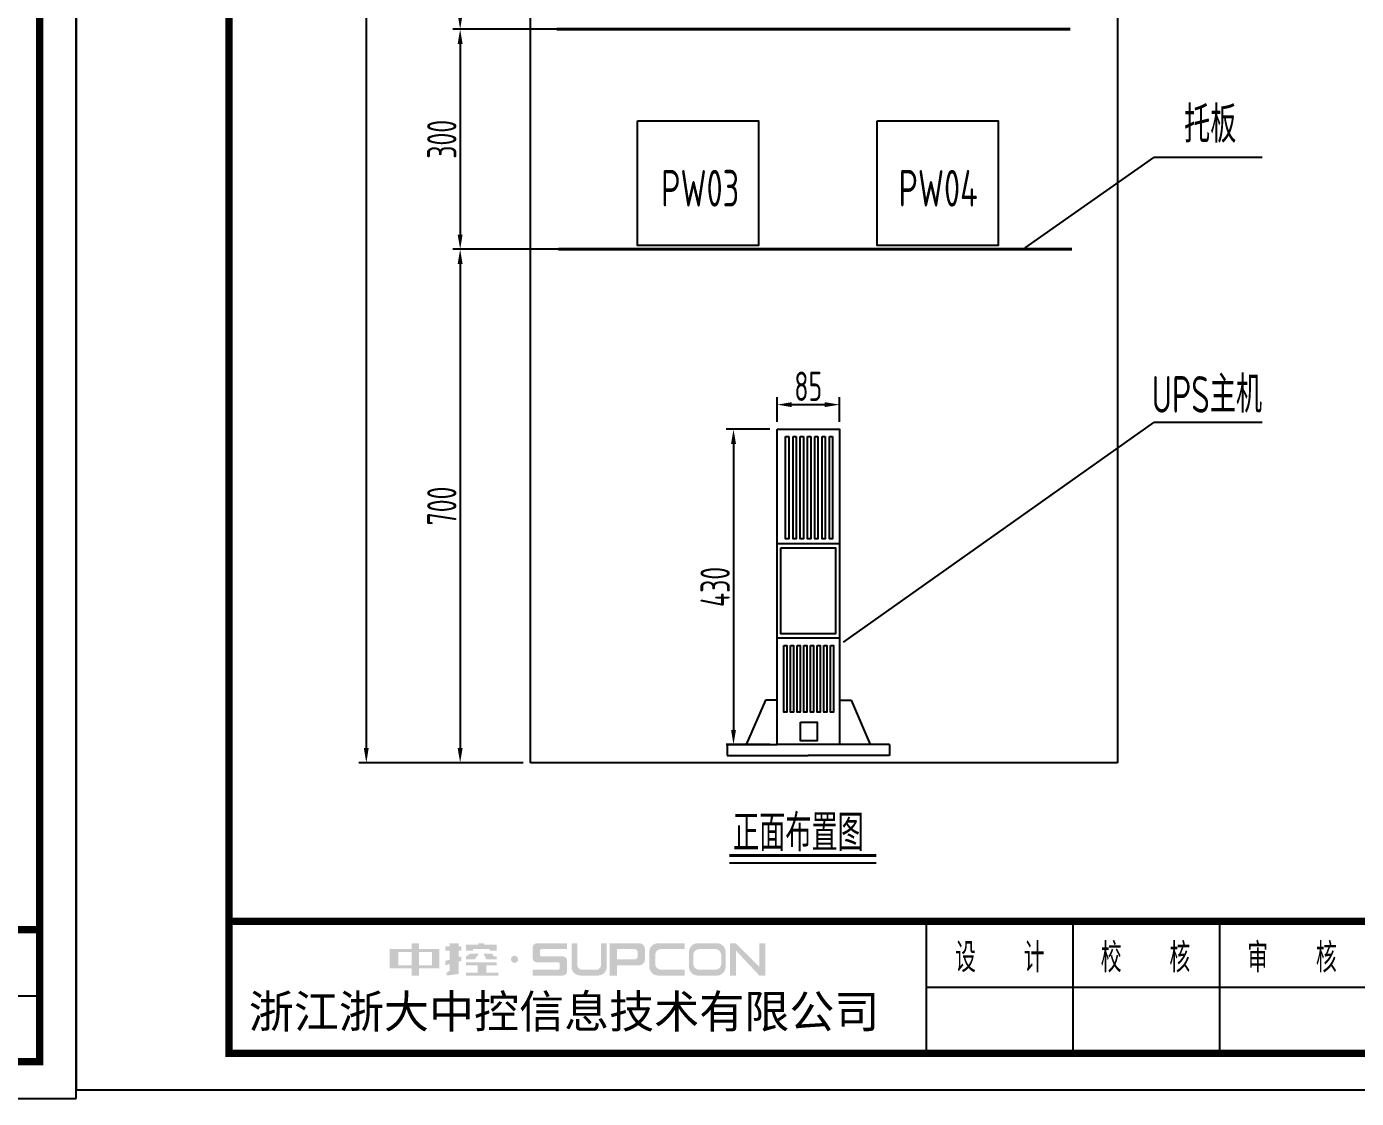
# Model space of a CAD drawing. Header units: millimetres. Extents: x 30557 to 235556, y -116603 to -73383.
# Drawn here: x 126363 to 128175, y -93647 to -92186 of the extents above; entities that cross this region are included whole.
import ezdxf
from ezdxf.enums import TextEntityAlignment as Align

# ---------------------------------------------------------------- set-up
doc = ezdxf.new("R2010")
doc.units = ezdxf.units.MM
doc.layers.add('1', color=3, linetype='Continuous')
doc.layers.add('文本层', color=2, linetype='Continuous')
doc.layers.add('_Drawing', color=7, linetype='Continuous', lineweight=25)
doc.styles.add('supcon', font='sceie.shx', dxfattribs={"width": 0.75, "height": 40, "bigfont": 'sceic.shx'})
doc.styles.add('Title', font='', dxfattribs={"height": 45})
doc.styles.get('Title').set_extended_font_data('SimHei')
doc.dimstyles.new('supcon', dxfattribs={"dimtxt": 20, "dimasz": 20, "dimexe": 10, "dimexo": 10, "dimgap": 5, "dimtad": 1, "dimtoh": 1, "dimdec": 0, "dimzin": 0, "dimdsep": 46, "dimtxsty": 'supcon', "dimcen": 0.09, "dimclrd": 2, "dimclre": 2, "dimclrt": 2, "dimadec": 0, "dimazin": 0, "dimtfac": 1, "dimtdec": 0, "dimtofl": 0, "dimtmove": 0, "dimatfit": 3, "dimfxl": 1, "dimtolj": 1, "dimtzin": 0, "dimarcsym": 0})

# ---------------------------------------------------------------- blocks, each defined once
blk = doc.blocks.new('中控·SUPCON')
at = {"linetype": 'Continuous'}
h = blk.add_hatch(color=2, dxfattribs=at)
h.dxf.hatch_style = 1
h.paths.add_polyline_path([(34, 33), (20, 33), (20, 37), (15, 37), (15, 36), (15, 33), (0, 33), (0, 20), (13, 20), (15, 20), (15, 15), (20, 15), (20, 20), (22, 20), (34, 20)])
h.paths.add_polyline_path([(20, 30), (20, 31), (29, 31), (29, 22), (20.01, 22)], flags=16)
h.paths.add_polyline_path([(15, 30), (14.99, 22), (6, 22), (6, 31), (15, 31)], flags=16)
h.paths.add_polyline_path([(47, 32), (49, 32), (49, 35), (47, 35), (47, 37), (41, 37), (41, 35), (38, 35), (38, 32), (41, 32), (41, 25.82), (38, 25), (38, 22), (41, 22.82), (41, 18.33), (39, 17), (39, 15), (47, 16), (47, 24.45), (49, 25), (49, 28), (47, 27.45)])
h.paths.add_polyline_path([(61, 30), (55, 30), (52, 28), (52, 26), (58, 26)])
h.paths.add_polyline_path([(73, 28), (71, 28), (70, 30), (64, 30), (66, 26), (73, 26)])
h.paths.add_polyline_path([(73, 36), (64.6, 36), (64.6, 37), (60.4, 37), (60.4, 36), (52, 36), (52, 32), (56.83, 32), (56.83, 33.08), (68.17, 33.08), (68.17, 32), (73, 32)])
h.paths.add_polyline_path([(66, 22), (73, 22), (73, 24), (52, 24), (52, 22), (60, 22), (60, 17), (52, 17), (52, 15), (74, 15), (74, 17), (66, 17)])
h.paths.add_polyline_path([(82.72, 26.07, 1), (87.59, 26.07, 1)])
h.paths.add_polyline_path([(118, 28), (103.54, 28, -0.414214), (102.54, 29), (102.54, 32, -0.414214), (103.54, 33), (121, 33), (121, 37), (100.54, 37, 0.414214), (97.54, 34), (97.54, 27, 0.414214), (100.54, 24), (115, 24, -0.414214), (116, 23), (116, 20, -0.414214), (115, 19), (97.54, 19), (97.54, 15), (118, 15, 0.414214), (121, 18), (121, 25, 0.414214)])
h.paths.add_polyline_path([(128, 37), (124, 37), (124, 36), (124, 21, 0.414214), (130, 15), (142, 15, 0.414214), (148, 21), (148, 37), (144, 37), (144, 22, -0.414214), (141, 19), (131, 19, -0.414214), (128, 22)])
h.paths.add_polyline_path([(174, 26), (174, 33, 0.414214), (170, 37), (150, 37), (150, 36), (150, 15), (155, 15), (155, 22), (170, 22, 0.414214)])
h.paths.add_polyline_path([(167, 26), (155, 26), (155, 33), (167, 33, -0.414214), (169, 31), (169, 28, -0.414214)], flags=16)
h.paths.add_polyline_path([(201, 19), (185, 19, -0.414214), (181, 23), (181, 29, -0.414214), (185, 33), (201, 33), (201, 37), (183, 37, 0.414214), (177, 31), (177, 21, 0.414214), (183, 15), (201, 15)])
h.paths.add_polyline_path([(229, 21), (229, 31, 0.414214), (223, 37), (210, 37, 0.414214), (204, 31), (204, 21, 0.414214), (210, 15), (223, 15, 0.414214)])
h.paths.add_polyline_path([(207, 23), (207, 29, -0.414214), (211, 33), (222, 33, -0.414214), (226, 29), (226, 23, -0.414214), (222, 19), (211, 19, -0.414214)], flags=16)
h.paths.add_polyline_path([(236, 32.07), (252, 15), (256, 15), (256, 37), (252, 37), (252, 21), (236, 37), (232, 37), (232, 36), (232, 15), (236, 15)])
h = blk.add_hatch(color=2, dxfattribs=at)
h.dxf.hatch_style = 1
h.paths.add_polyline_path([(34, 33), (20, 33), (20, 37), (15, 37), (15, 36), (15, 33), (0, 33), (0, 20), (13, 20), (15, 20), (15, 15), (20, 15), (20, 20), (22, 20), (34, 20)])
h.paths.add_polyline_path([(20, 30), (20, 31), (29, 31), (29, 22), (20.01, 22)], flags=16)
h.paths.add_polyline_path([(15, 30), (14.99, 22), (6, 22), (6, 31), (15, 31)], flags=16)
h.paths.add_polyline_path([(47, 32), (49, 32), (49, 35), (47, 35), (47, 37), (41, 37), (41, 35), (38, 35), (38, 32), (41, 32), (41, 25.82), (38, 25), (38, 22), (41, 22.82), (41, 18.33), (39, 17), (39, 15), (47, 16), (47, 24.45), (49, 25), (49, 28), (47, 27.45)])
h.paths.add_polyline_path([(61, 30), (55, 30), (52, 28), (52, 26), (58, 26)])
h.paths.add_polyline_path([(73, 28), (71, 28), (70, 30), (64, 30), (66, 26), (73, 26)])
h.paths.add_polyline_path([(73, 36), (64.6, 36), (64.6, 37), (60.4, 37), (60.4, 36), (52, 36), (52, 32), (56.83, 32), (56.83, 33.08), (68.17, 33.08), (68.17, 32), (73, 32)])
h.paths.add_polyline_path([(66, 22), (73, 22), (73, 24), (52, 24), (52, 22), (60, 22), (60, 17), (52, 17), (52, 15), (74, 15), (74, 17), (66, 17)])
h.paths.add_polyline_path([(82.72, 26.07, 1), (87.59, 26.07, 1)])
h.paths.add_polyline_path([(118, 28), (103.54, 28, -0.414214), (102.54, 29), (102.54, 32, -0.414214), (103.54, 33), (121, 33), (121, 37), (100.54, 37, 0.414214), (97.54, 34), (97.54, 27, 0.414214), (100.54, 24), (115, 24, -0.414214), (116, 23), (116, 20, -0.414214), (115, 19), (97.54, 19), (97.54, 15), (118, 15, 0.414214), (121, 18), (121, 25, 0.414214)])
h.paths.add_polyline_path([(128, 37), (124, 37), (124, 36), (124, 21, 0.414214), (130, 15), (142, 15, 0.414214), (148, 21), (148, 37), (144, 37), (144, 22, -0.414214), (141, 19), (131, 19, -0.414214), (128, 22)])
h.paths.add_polyline_path([(174, 26), (174, 33, 0.414214), (170, 37), (150, 37), (150, 36), (150, 15), (155, 15), (155, 22), (170, 22, 0.414214)])
h.paths.add_polyline_path([(167, 26), (155, 26), (155, 33), (167, 33, -0.414214), (169, 31), (169, 28, -0.414214)], flags=16)
h.paths.add_polyline_path([(201, 19), (185, 19, -0.414214), (181, 23), (181, 29, -0.414214), (185, 33), (201, 33), (201, 37), (183, 37, 0.414214), (177, 31), (177, 21, 0.414214), (183, 15), (201, 15)])
h.paths.add_polyline_path([(229, 21), (229, 31, 0.414214), (223, 37), (210, 37, 0.414214), (204, 31), (204, 21, 0.414214), (210, 15), (223, 15, 0.414214)])
h.paths.add_polyline_path([(207, 23), (207, 29, -0.414214), (211, 33), (222, 33, -0.414214), (226, 29), (226, 23, -0.414214), (222, 19), (211, 19, -0.414214)], flags=16)
h.paths.add_polyline_path([(236, 32.07), (252, 15), (256, 15), (256, 37), (252, 37), (252, 21), (236, 37), (232, 37), (232, 36), (232, 15), (236, 15)])
h = blk.add_hatch(color=2, dxfattribs=at)
h.dxf.hatch_style = 1
h.paths.add_polyline_path([(34, 33), (20, 33), (20, 37), (15, 37), (15, 36), (15, 33), (0, 33), (0, 20), (13, 20), (15, 20), (15, 15), (20, 15), (20, 20), (22, 20), (34, 20)])
h.paths.add_polyline_path([(20, 30), (20, 31), (29, 31), (29, 22), (20.01, 22)], flags=16)
h.paths.add_polyline_path([(15, 30), (14.99, 22), (6, 22), (6, 31), (15, 31)], flags=16)
h.paths.add_polyline_path([(47, 32), (49, 32), (49, 35), (47, 35), (47, 37), (41, 37), (41, 35), (38, 35), (38, 32), (41, 32), (41, 25.82), (38, 25), (38, 22), (41, 22.82), (41, 18.33), (39, 17), (39, 15), (47, 16), (47, 24.45), (49, 25), (49, 28), (47, 27.45)])
h.paths.add_polyline_path([(61, 30), (55, 30), (52, 28), (52, 26), (58, 26)])
h.paths.add_polyline_path([(73, 28), (71, 28), (70, 30), (64, 30), (66, 26), (73, 26)])
h.paths.add_polyline_path([(73, 36), (64.6, 36), (64.6, 37), (60.4, 37), (60.4, 36), (52, 36), (52, 32), (56.83, 32), (56.83, 33.08), (68.17, 33.08), (68.17, 32), (73, 32)])
h.paths.add_polyline_path([(66, 22), (73, 22), (73, 24), (52, 24), (52, 22), (60, 22), (60, 17), (52, 17), (52, 15), (74, 15), (74, 17), (66, 17)])
h.paths.add_polyline_path([(82.72, 26.07, 1), (87.59, 26.07, 1)])
h.paths.add_polyline_path([(118, 28), (103.54, 28, -0.414214), (102.54, 29), (102.54, 32, -0.414214), (103.54, 33), (121, 33), (121, 37), (100.54, 37, 0.414214), (97.54, 34), (97.54, 27, 0.414214), (100.54, 24), (115, 24, -0.414214), (116, 23), (116, 20, -0.414214), (115, 19), (97.54, 19), (97.54, 15), (118, 15, 0.414214), (121, 18), (121, 25, 0.414214)])
h.paths.add_polyline_path([(128, 37), (124, 37), (124, 36), (124, 21, 0.414214), (130, 15), (142, 15, 0.414214), (148, 21), (148, 37), (144, 37), (144, 22, -0.414214), (141, 19), (131, 19, -0.414214), (128, 22)])
h.paths.add_polyline_path([(174, 26), (174, 33, 0.414214), (170, 37), (150, 37), (150, 36), (150, 15), (155, 15), (155, 22), (170, 22, 0.414214)])
h.paths.add_polyline_path([(167, 26), (155, 26), (155, 33), (167, 33, -0.414214), (169, 31), (169, 28, -0.414214)], flags=16)
h.paths.add_polyline_path([(201, 19), (185, 19, -0.414214), (181, 23), (181, 29, -0.414214), (185, 33), (201, 33), (201, 37), (183, 37, 0.414214), (177, 31), (177, 21, 0.414214), (183, 15), (201, 15)])
h.paths.add_polyline_path([(229, 21), (229, 31, 0.414214), (223, 37), (210, 37, 0.414214), (204, 31), (204, 21, 0.414214), (210, 15), (223, 15, 0.414214)])
h.paths.add_polyline_path([(207, 23), (207, 29, -0.414214), (211, 33), (222, 33, -0.414214), (226, 29), (226, 23, -0.414214), (222, 19), (211, 19, -0.414214)], flags=16)
h.paths.add_polyline_path([(236, 32.07), (252, 15), (256, 15), (256, 37), (252, 37), (252, 21), (236, 37), (232, 37), (232, 36), (232, 15), (236, 15)])
h = blk.add_hatch(color=2, dxfattribs=at)
h.dxf.hatch_style = 1
h.paths.add_polyline_path([(34, 33), (20, 33), (20, 37), (15, 37), (15, 36), (15, 33), (0, 33), (0, 20), (13, 20), (15, 20), (15, 15), (20, 15), (20, 20), (22, 20), (34, 20)])
h.paths.add_polyline_path([(20, 30), (20, 31), (29, 31), (29, 22), (20.01, 22)], flags=16)
h.paths.add_polyline_path([(15, 30), (14.99, 22), (6, 22), (6, 31), (15, 31)], flags=16)
h.paths.add_polyline_path([(47, 32), (49, 32), (49, 35), (47, 35), (47, 37), (41, 37), (41, 35), (38, 35), (38, 32), (41, 32), (41, 25.82), (38, 25), (38, 22), (41, 22.82), (41, 18.33), (39, 17), (39, 15), (47, 16), (47, 24.45), (49, 25), (49, 28), (47, 27.45)])
h.paths.add_polyline_path([(61, 30), (55, 30), (52, 28), (52, 26), (58, 26)])
h.paths.add_polyline_path([(73, 28), (71, 28), (70, 30), (64, 30), (66, 26), (73, 26)])
h.paths.add_polyline_path([(73, 36), (64.6, 36), (64.6, 37), (60.4, 37), (60.4, 36), (52, 36), (52, 32), (56.83, 32), (56.83, 33.08), (68.17, 33.08), (68.17, 32), (73, 32)])
h.paths.add_polyline_path([(66, 22), (73, 22), (73, 24), (52, 24), (52, 22), (60, 22), (60, 17), (52, 17), (52, 15), (74, 15), (74, 17), (66, 17)])
h.paths.add_polyline_path([(82.72, 26.07, 1), (87.59, 26.07, 1)])
h.paths.add_polyline_path([(118, 28), (103.54, 28, -0.414214), (102.54, 29), (102.54, 32, -0.414214), (103.54, 33), (121, 33), (121, 37), (100.54, 37, 0.414214), (97.54, 34), (97.54, 27, 0.414214), (100.54, 24), (115, 24, -0.414214), (116, 23), (116, 20, -0.414214), (115, 19), (97.54, 19), (97.54, 15), (118, 15, 0.414214), (121, 18), (121, 25, 0.414214)])
h.paths.add_polyline_path([(128, 37), (124, 37), (124, 36), (124, 21, 0.414214), (130, 15), (142, 15, 0.414214), (148, 21), (148, 37), (144, 37), (144, 22, -0.414214), (141, 19), (131, 19, -0.414214), (128, 22)])
h.paths.add_polyline_path([(174, 26), (174, 33, 0.414214), (170, 37), (150, 37), (150, 36), (150, 15), (155, 15), (155, 22), (170, 22, 0.414214)])
h.paths.add_polyline_path([(167, 26), (155, 26), (155, 33), (167, 33, -0.414214), (169, 31), (169, 28, -0.414214)], flags=16)
h.paths.add_polyline_path([(201, 19), (185, 19, -0.414214), (181, 23), (181, 29, -0.414214), (185, 33), (201, 33), (201, 37), (183, 37, 0.414214), (177, 31), (177, 21, 0.414214), (183, 15), (201, 15)])
h.paths.add_polyline_path([(229, 21), (229, 31, 0.414214), (223, 37), (210, 37, 0.414214), (204, 31), (204, 21, 0.414214), (210, 15), (223, 15, 0.414214)])
h.paths.add_polyline_path([(207, 23), (207, 29, -0.414214), (211, 33), (222, 33, -0.414214), (226, 29), (226, 23, -0.414214), (222, 19), (211, 19, -0.414214)], flags=16)
h.paths.add_polyline_path([(236, 32.07), (252, 15), (256, 15), (256, 37), (252, 37), (252, 21), (236, 37), (232, 37), (232, 36), (232, 15), (236, 15)])
h = blk.add_hatch(color=2, dxfattribs=at)
h.dxf.hatch_style = 1
h.paths.add_polyline_path([(34, 33), (20, 33), (20, 37), (15, 37), (15, 36), (15, 33), (0, 33), (0, 20), (13, 20), (15, 20), (15, 15), (20, 15), (20, 20), (22, 20), (34, 20)])
h.paths.add_polyline_path([(20, 30), (20, 31), (29, 31), (29, 22), (20.01, 22)], flags=16)
h.paths.add_polyline_path([(15, 30), (14.99, 22), (6, 22), (6, 31), (15, 31)], flags=16)
h.paths.add_polyline_path([(47, 32), (49, 32), (49, 35), (47, 35), (47, 37), (41, 37), (41, 35), (38, 35), (38, 32), (41, 32), (41, 25.82), (38, 25), (38, 22), (41, 22.82), (41, 18.33), (39, 17), (39, 15), (47, 16), (47, 24.45), (49, 25), (49, 28), (47, 27.45)])
h.paths.add_polyline_path([(61, 30), (55, 30), (52, 28), (52, 26), (58, 26)])
h.paths.add_polyline_path([(73, 28), (71, 28), (70, 30), (64, 30), (66, 26), (73, 26)])
h.paths.add_polyline_path([(73, 36), (64.6, 36), (64.6, 37), (60.4, 37), (60.4, 36), (52, 36), (52, 32), (56.83, 32), (56.83, 33.08), (68.17, 33.08), (68.17, 32), (73, 32)])
h.paths.add_polyline_path([(66, 22), (73, 22), (73, 24), (52, 24), (52, 22), (60, 22), (60, 17), (52, 17), (52, 15), (74, 15), (74, 17), (66, 17)])
h.paths.add_polyline_path([(82.72, 26.07, 1), (87.59, 26.07, 1)])
h.paths.add_polyline_path([(118, 28), (103.54, 28, -0.414214), (102.54, 29), (102.54, 32, -0.414214), (103.54, 33), (121, 33), (121, 37), (100.54, 37, 0.414214), (97.54, 34), (97.54, 27, 0.414214), (100.54, 24), (115, 24, -0.414214), (116, 23), (116, 20, -0.414214), (115, 19), (97.54, 19), (97.54, 15), (118, 15, 0.414214), (121, 18), (121, 25, 0.414214)])
h.paths.add_polyline_path([(128, 37), (124, 37), (124, 36), (124, 21, 0.414214), (130, 15), (142, 15, 0.414214), (148, 21), (148, 37), (144, 37), (144, 22, -0.414214), (141, 19), (131, 19, -0.414214), (128, 22)])
h.paths.add_polyline_path([(174, 26), (174, 33, 0.414214), (170, 37), (150, 37), (150, 36), (150, 15), (155, 15), (155, 22), (170, 22, 0.414214)])
h.paths.add_polyline_path([(167, 26), (155, 26), (155, 33), (167, 33, -0.414214), (169, 31), (169, 28, -0.414214)], flags=16)
h.paths.add_polyline_path([(201, 19), (185, 19, -0.414214), (181, 23), (181, 29, -0.414214), (185, 33), (201, 33), (201, 37), (183, 37, 0.414214), (177, 31), (177, 21, 0.414214), (183, 15), (201, 15)])
h.paths.add_polyline_path([(229, 21), (229, 31, 0.414214), (223, 37), (210, 37, 0.414214), (204, 31), (204, 21, 0.414214), (210, 15), (223, 15, 0.414214)])
h.paths.add_polyline_path([(207, 23), (207, 29, -0.414214), (211, 33), (222, 33, -0.414214), (226, 29), (226, 23, -0.414214), (222, 19), (211, 19, -0.414214)], flags=16)
h.paths.add_polyline_path([(236, 32.07), (252, 15), (256, 15), (256, 37), (252, 37), (252, 21), (236, 37), (232, 37), (232, 36), (232, 15), (236, 15)])
h = blk.add_hatch(color=2, dxfattribs=at)
h.dxf.hatch_style = 1
h.paths.add_polyline_path([(34, 33), (20, 33), (20, 37), (15, 37), (15, 36), (15, 33), (0, 33), (0, 20), (13, 20), (15, 20), (15, 15), (20, 15), (20, 20), (22, 20), (34, 20)])
h.paths.add_polyline_path([(20, 30), (20, 31), (29, 31), (29, 22), (20.01, 22)], flags=16)
h.paths.add_polyline_path([(15, 30), (14.99, 22), (6, 22), (6, 31), (15, 31)], flags=16)
h.paths.add_polyline_path([(47, 32), (49, 32), (49, 35), (47, 35), (47, 37), (41, 37), (41, 35), (38, 35), (38, 32), (41, 32), (41, 25.82), (38, 25), (38, 22), (41, 22.82), (41, 18.33), (39, 17), (39, 15), (47, 16), (47, 24.45), (49, 25), (49, 28), (47, 27.45)])
h.paths.add_polyline_path([(61, 30), (55, 30), (52, 28), (52, 26), (58, 26)])
h.paths.add_polyline_path([(73, 28), (71, 28), (70, 30), (64, 30), (66, 26), (73, 26)])
h.paths.add_polyline_path([(73, 36), (64.6, 36), (64.6, 37), (60.4, 37), (60.4, 36), (52, 36), (52, 32), (56.83, 32), (56.83, 33.08), (68.17, 33.08), (68.17, 32), (73, 32)])
h.paths.add_polyline_path([(66, 22), (73, 22), (73, 24), (52, 24), (52, 22), (60, 22), (60, 17), (52, 17), (52, 15), (74, 15), (74, 17), (66, 17)])
h.paths.add_polyline_path([(82.72, 26.07, 1), (87.59, 26.07, 1)])
h.paths.add_polyline_path([(118, 28), (103.54, 28, -0.414214), (102.54, 29), (102.54, 32, -0.414214), (103.54, 33), (121, 33), (121, 37), (100.54, 37, 0.414214), (97.54, 34), (97.54, 27, 0.414214), (100.54, 24), (115, 24, -0.414214), (116, 23), (116, 20, -0.414214), (115, 19), (97.54, 19), (97.54, 15), (118, 15, 0.414214), (121, 18), (121, 25, 0.414214)])
h.paths.add_polyline_path([(128, 37), (124, 37), (124, 36), (124, 21, 0.414214), (130, 15), (142, 15, 0.414214), (148, 21), (148, 37), (144, 37), (144, 22, -0.414214), (141, 19), (131, 19, -0.414214), (128, 22)])
h.paths.add_polyline_path([(174, 26), (174, 33, 0.414214), (170, 37), (150, 37), (150, 36), (150, 15), (155, 15), (155, 22), (170, 22, 0.414214)])
h.paths.add_polyline_path([(167, 26), (155, 26), (155, 33), (167, 33, -0.414214), (169, 31), (169, 28, -0.414214)], flags=16)
h.paths.add_polyline_path([(201, 19), (185, 19, -0.414214), (181, 23), (181, 29, -0.414214), (185, 33), (201, 33), (201, 37), (183, 37, 0.414214), (177, 31), (177, 21, 0.414214), (183, 15), (201, 15)])
h.paths.add_polyline_path([(229, 21), (229, 31, 0.414214), (223, 37), (210, 37, 0.414214), (204, 31), (204, 21, 0.414214), (210, 15), (223, 15, 0.414214)])
h.paths.add_polyline_path([(207, 23), (207, 29, -0.414214), (211, 33), (222, 33, -0.414214), (226, 29), (226, 23, -0.414214), (222, 19), (211, 19, -0.414214)], flags=16)
h.paths.add_polyline_path([(236, 32.07), (252, 15), (256, 15), (256, 37), (252, 37), (252, 21), (236, 37), (232, 37), (232, 36), (232, 15), (236, 15)])
blk = doc.blocks.new('supcon图框')
at = {"linetype": 'Continuous'}
for p, q in [((1987.7, 4361.7), (1987.7, 1421.7)), ((6145.7, 1421.7), (6145.7, 4361.7)), ((1987.7, 1421.7), (6145.7, 1421.7))]:
    blk.add_line(p, q, dxfattribs=at)
for p, q in [((3145.7, 1651.7), (3145.7, 1471.7)), ((3345.7, 1651.7), (3345.7, 1471.7)), ((3545.7, 1651.7), (3545.7, 1471.7)), ((3145.7, 1561.7), (3895.7, 1561.7)), ((5195.7, 1561.7), (6095.7, 1561.7))]:
    blk.add_line(p, q)
at = {"linetype": 'Continuous', "const_width": 10}
blk.add_lwpolyline([(2195.7, 4311.7), (6095.7, 4311.7), (6095.7, 1471.7), (2195.7, 1471.7)], close=True, dxfattribs=at)
blk.add_lwpolyline([(2195.7, 1651.7), (6095.7, 1651.7)], dxfattribs=at)
at = {"linetype": 'Continuous', "xscale": 2, "yscale": 2, "zscale": 2}
blk.add_blockref('中控·SUPCON', (2414.6, 1547.7), dxfattribs=at)
at = {"style": 'supcon', "width": 0.75}
for s, p in [('设    计', (3246.2, 1604.2)), ('校    核', (3444.8, 1604.2)), ('审    核', (3644.5, 1604.2))]:
    blk.add_text(s, height=40, dxfattribs=at).set_placement(p, align=Align.MIDDLE)
at = {"style": 'Title'}
blk.add_text('浙江浙大中控信息技术有限公司', height=45, dxfattribs=at).set_placement((2222.8, 1506.2))
blk = doc.blocks.new('*D323')
at = {"layer": '_Drawing', "color": 2, "linetype": 'Continuous', "lineweight": -2}
for p, q in [((127039.5, -90989.2), (126815.8, -90989.2)), ((126825.8, -91009.2), (126825.8, -93169.2)), ((127039.5, -93189.2), (126815.8, -93189.2))]:
    blk.add_line(p, q, dxfattribs=at)
at = {"layer": '_Drawing', "color": 2}
for points in [[(126829.1, -91009.2), (126822.4, -91009.2), (126825.8, -90989.2)], [(126822.4, -93169.2), (126829.1, -93169.2), (126825.8, -93189.2)]]:
    blk.add_solid(points, dxfattribs=at)
at = {"layer": 'DEFPOINTS', "color": 0}
for p in [(127049.5, -90989.2), (126825.8, -93189.2), (127049.5, -93189.2)]:
    blk.add_point(p, dxfattribs=at)
at = {"layer": '_Drawing', "color": 2, "insert": (126800.8, -92101.9), "char_height": 40, "attachment_point": 5, "rotation": 90, "style": 'supcon'}
blk.add_mtext('\\A1;2200', dxfattribs=at)
blk = doc.blocks.new('*D327')
at = {"color": 2, "lineweight": -2}
for p, q in [((127116, -92489.2), (126943.7, -92489.2)), ((126953.7, -92509.2), (126953.7, -93169.2)), ((127039.5, -93189.2), (126943.7, -93189.2))]:
    blk.add_line(p, q, dxfattribs=at)
at = {"color": 2}
for points in [[(126957, -92509.2), (126950.3, -92509.2), (126953.7, -92489.2)], [(126950.3, -93169.2), (126957, -93169.2), (126953.7, -93189.2)]]:
    blk.add_solid(points, dxfattribs=at)
at = {"layer": 'DEFPOINTS', "color": 0}
for p in [(127126, -92489.2), (126953.7, -93189.2), (127049.5, -93189.2)]:
    blk.add_point(p, dxfattribs=at)
at = {"color": 2, "insert": (126928.7, -92839.2), "char_height": 40, "attachment_point": 5, "rotation": 90, "style": 'supcon'}
blk.add_mtext('\\A1;700', dxfattribs=at)
blk = doc.blocks.new('*D329')
at = {"color": 2, "lineweight": -2}
for p, q in [((127125.1, -92189.2), (126943.7, -92189.2)), ((126953.7, -92209.2), (126953.7, -92469.2)), ((127125.1, -92489.2), (126943.7, -92489.2))]:
    blk.add_line(p, q, dxfattribs=at)
at = {"color": 2}
for points in [[(126957, -92209.2), (126950.3, -92209.2), (126953.7, -92189.2)], [(126950.3, -92469.2), (126957, -92469.2), (126953.7, -92489.2)]]:
    blk.add_solid(points, dxfattribs=at)
at = {"layer": 'DEFPOINTS', "color": 0}
for p in [(127135.1, -92189.2), (126953.7, -92489.2), (127135.1, -92489.2)]:
    blk.add_point(p, dxfattribs=at)
at = {"color": 2, "insert": (126928.7, -92339.2), "char_height": 40, "attachment_point": 5, "rotation": 90, "style": 'supcon'}
blk.add_mtext('\\A1;300', dxfattribs=at)
blk = doc.blocks.new('*D331')
at = {"color": 2, "lineweight": -2}
for p, q in [((127125.1, -91889.2), (126943.7, -91889.2)), ((126953.7, -91909.2), (126953.7, -92169.2)), ((127125.1, -92189.2), (126943.7, -92189.2))]:
    blk.add_line(p, q, dxfattribs=at)
at = {"color": 2}
for points in [[(126957, -91909.2), (126950.3, -91909.2), (126953.7, -91889.2)], [(126950.3, -92169.2), (126957, -92169.2), (126953.7, -92189.2)]]:
    blk.add_solid(points, dxfattribs=at)
at = {"layer": 'DEFPOINTS', "color": 0}
for p in [(127135.1, -91889.2), (126953.7, -92189.2), (127135.1, -92189.2)]:
    blk.add_point(p, dxfattribs=at)
at = {"color": 2, "insert": (126928.7, -92039.2), "char_height": 40, "attachment_point": 5, "rotation": 90, "style": 'supcon'}
blk.add_mtext('\\A1;300', dxfattribs=at)
blk = doc.blocks.new('*D332')
at = {"color": 2, "lineweight": -2}
for p, q in [((127385.6, -92724.5), (127385.6, -92691)), ((127470.6, -92724.5), (127470.6, -92691)), ((127405.6, -92701), (127450.6, -92701))]:
    blk.add_line(p, q, dxfattribs=at)
at = {"color": 2}
for points in [[(127405.6, -92697.7), (127405.6, -92704.4), (127385.6, -92701)], [(127450.6, -92704.4), (127450.6, -92697.7), (127470.6, -92701)]]:
    blk.add_solid(points, dxfattribs=at)
at = {"layer": 'DEFPOINTS', "color": 0}
for p in [(127470.6, -92701), (127385.6, -92734.5), (127470.6, -92734.5)]:
    blk.add_point(p, dxfattribs=at)
at = {"color": 2, "insert": (127428.1, -92676), "char_height": 40, "attachment_point": 5, "style": 'supcon'}
blk.add_mtext('\\A1;85', dxfattribs=at)
blk = doc.blocks.new('*D333')
at = {"color": 2, "lineweight": -2}
for p, q in [((127375.6, -92734.5), (127316.2, -92734.5)), ((127326.2, -92754.5), (127326.2, -93144.5)), ((127375.6, -93164.5), (127316.2, -93164.5))]:
    blk.add_line(p, q, dxfattribs=at)
at = {"color": 2}
for points in [[(127329.6, -92754.5), (127322.9, -92754.5), (127326.2, -92734.5)], [(127322.9, -93144.5), (127329.6, -93144.5), (127326.2, -93164.5)]]:
    blk.add_solid(points, dxfattribs=at)
at = {"layer": 'DEFPOINTS', "color": 0}
for p in [(127385.6, -92734.5), (127326.2, -93164.5), (127385.6, -93164.5)]:
    blk.add_point(p, dxfattribs=at)
at = {"color": 2, "insert": (127301.2, -92949.5), "char_height": 40, "attachment_point": 5, "rotation": 90, "style": 'supcon'}
blk.add_mtext('\\A1;430', dxfattribs=at)

msp = doc.modelspace()

# ---------------------------------------------------------------- linework, layer by layer
for p, q in [((127849.5, -90989.2), (127849.5, -93189.2)), ((127723.8, -92487.1), (127899.2, -92364.2)), ((127476.1, -93024.9), (127899.2, -92725.4)), ((127397.3, -92744.5), (127401.5, -92744.5)), ((127407.3, -92744.5), (127411.5, -92744.5)), ((127417.2, -92744.5), (127421.4, -92744.5)), ((127427.2, -92744.5), (127431.4, -92744.5)), ((127437.1, -92744.5), (127441.3, -92744.5)), ((127447.1, -92744.5), (127451.3, -92744.5)), ((127457, -92744.5), (127461.2, -92744.5)), ((127369.6, -93104), (127343.7, -93164.5)), ((127385.6, -93104), (127369.6, -93104)), ((127470.6, -93104), (127486.6, -93104)), ((127486.6, -93104), (127512.5, -93164.5)), ((127317.7, -93164.5), (127317.7, -93179.2)), ((127317.7, -93164.5), (127385.6, -93164.5)), ((127538.6, -93164.5), (127470.6, -93164.5)), ((127538.6, -93164.5), (127538.6, -93179.2)), ((127317.7, -93179.2), (127428.1, -93179.2)), ((127538.6, -93179.2), (127428.1, -93179.2)), ((127320.7, -93325.6), (127520.7, -93325.6))]:
    msp.add_line(p, q)
at = {"ltscale": 100}
for p, q in [((128046.9, -92364.2), (127899.2, -92364.2)), ((128046.9, -92725.4), (127899.2, -92725.4))]:
    msp.add_line(p, q, dxfattribs=at)
at = {"const_width": 4}
for points in [[(127085.1, -92189.2), (127785.1, -92189.2)], [(127087.4, -92489.2), (127787.4, -92489.2)], [(127126, -92489.2), (127748.9, -92489.2)], [(127320.7, -93315.6), (127520.7, -93315.6)]]:
    msp.add_lwpolyline(points, dxfattribs=at)
for points in [[(127195.3, -92313.9), (127360.3, -92313.9), (127360.3, -92483.9), (127195.3, -92483.9)], [(127521.9, -92313.9), (127686.9, -92313.9), (127686.9, -92483.9), (127521.9, -92483.9)], [(127385.6, -92734.5), (127470.6, -92734.5), (127470.6, -93164.5), (127385.6, -93164.5)], [(127385.6, -92890.5), (127470.6, -92890.5), (127470.6, -93019.2), (127385.6, -93019.2)], [(127390.9, -92896.1), (127465.4, -92896.1), (127465.4, -93013.7), (127390.9, -93013.7)], [(127394.8, -93029.5), (127398.9, -93029.5), (127398.9, -93120.4), (127394.8, -93120.4)], [(127403.9, -93029.5), (127408, -93029.5), (127408, -93120.4), (127403.9, -93120.4)], [(127412.9, -93029.5), (127417, -93029.5), (127417, -93120.4), (127412.9, -93120.4)], [(127422, -93029.5), (127426.1, -93029.5), (127426.1, -93120.4), (127422, -93120.4)], [(127431, -93029.5), (127435.2, -93029.5), (127435.2, -93120.4), (127431, -93120.4)], [(127440.1, -93029.5), (127444.2, -93029.5), (127444.2, -93120.4), (127440.1, -93120.4)], [(127449.2, -93029.5), (127453.3, -93029.5), (127453.3, -93120.4), (127449.2, -93120.4)], [(127458.2, -93029.5), (127462.3, -93029.5), (127462.3, -93120.4), (127458.2, -93120.4)], [(127417.5, -93134.1), (127440.2, -93134.1), (127440.2, -93159.2), (127417.5, -93159.2)]]:
    msp.add_lwpolyline(points, close=True)
for points in [[(127401.5, -92744.5), (127401.5, -92884), (127397.3, -92884), (127397.3, -92744.5)], [(127411.5, -92744.5), (127411.5, -92884), (127407.3, -92884), (127407.3, -92744.5)], [(127421.4, -92744.5), (127421.4, -92884), (127417.2, -92884), (127417.2, -92744.5)], [(127431.4, -92744.5), (127431.4, -92884), (127427.2, -92884), (127427.2, -92744.5)], [(127441.3, -92744.5), (127441.3, -92884), (127437.1, -92884), (127437.1, -92744.5)], [(127451.3, -92744.5), (127451.3, -92884), (127447.1, -92884), (127447.1, -92744.5)], [(127461.2, -92744.5), (127461.2, -92884), (127457, -92884), (127457, -92744.5)]]:
    msp.add_lwpolyline(points)
at = {"layer": '_Drawing'}
for p, q in [((127049.5, -93189.2), (127049.5, -90989.2)), ((127849.5, -93189.2), (127049.5, -93189.2))]:
    msp.add_line(p, q, dxfattribs=at)

# ---------------------------------------------------------------- block references
for p in [(124442.9, -95057.1), (120284.9, -95068.7)]:
    msp.add_blockref('supcon图框', p)

# ---------------------------------------------------------------- texts
at = {"layer": '1', "color": 7, "style": 'supcon', "width": 0.75}
msp.add_text('正面布置图', height=50, dxfattribs=at).set_placement((127325.6, -93309.8))
at = {"layer": '_Drawing', "color": 7, "style": 'supcon', "width": 0.75}
msp.add_text('托板', height=50, dxfattribs=at).set_placement((127975.9, -92316.4), align=Align.MIDDLE)
at = {"layer": '文本层', "color": 7, "style": 'supcon', "width": 0.75}
for s, p in [('PW03', (127227.6, -92431)), ('PW04', (127551.2, -92431)), ('UPS主机', (127896.2, -92712.1))]:
    msp.add_text(s, height=50, dxfattribs=at).set_placement(p)

# ---------------------------------------------------------------- dimensions: what is measured, and where the dimension line sits
for base, p1, p2, picture, middle in [((126953.7, -92189.2), (127135.1, -91889.2), (127135.1, -92189.2), '*D331', (126928.7, -92039.2)), ((126953.7, -92489.2), (127135.1, -92189.2), (127135.1, -92489.2), '*D329', (126928.7, -92339.2)), ((126953.7, -93189.2), (127126, -92489.2), (127049.5, -93189.2), '*D327', (126928.7, -92839.2)), ((127326.2, -93164.5), (127385.6, -92734.5), (127385.6, -93164.5), '*D333', (127301.2, -92949.5))]:
    dim = msp.add_linear_dim(base=base, p1=p1, p2=p2, angle=90, dimstyle='supcon')
    dim.commit()
    dim.dimension.update_dxf_attribs({"geometry": picture, "text_midpoint": middle})
dim = msp.add_linear_dim(base=(127470.6, -92701), p1=(127385.6, -92734.5), p2=(127470.6, -92734.5), dimstyle='supcon')
dim.commit()
dim.dimension.update_dxf_attribs({"geometry": '*D332', "text_midpoint": (127428.1, -92676)})
at = {"layer": '_Drawing', "linetype": 'Continuous'}
dim = msp.add_linear_dim(base=(126825.8, -93189.2), p1=(127049.5, -90989.2), p2=(127049.5, -93189.2), angle=90, dimstyle='supcon', dxfattribs=at)
dim.commit()
dim.dimension.update_dxf_attribs({"geometry": '*D323', "text_midpoint": (126825.8, -92101.9), "dimtype": 160})

doc.saveas('drawing.dxf')
